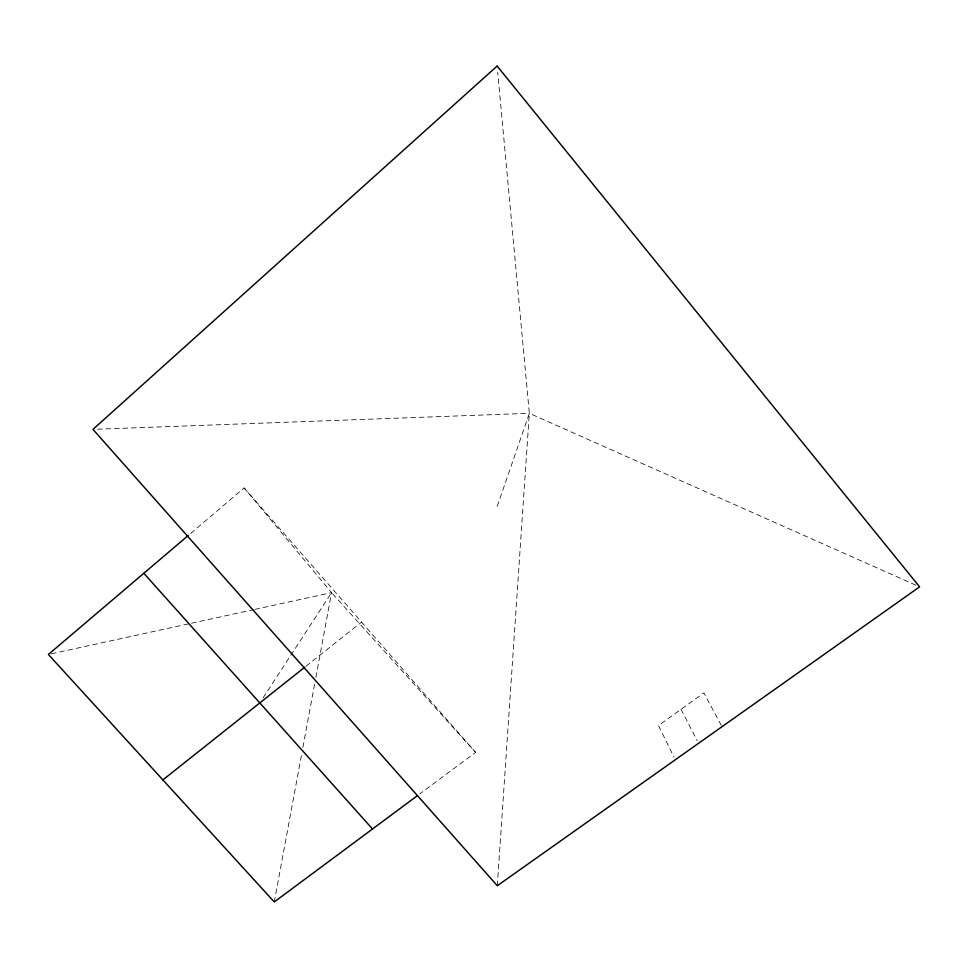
<?xml version="1.0" encoding="UTF-8"?>
<svg xmlns="http://www.w3.org/2000/svg" width="968" height="968" viewBox="0 0 968 968"><rect width="100%" height="100%" fill="white"/><g stroke="black" fill="none" stroke-linecap="round" stroke-linejoin="round"><path stroke-width="0.73" stroke-dasharray="4.84 3.63" d="M497.298 885.744L529.339 413.3L497.685 72.068M274.283 901.946L301.822 753.237M302.923 747.284L314.769 683.347M315.87 677.394L331.576 592.634L244.142 487.945L189.425 534.481M497.225 506.397L529.339 413.3L918.221 586.245M263.054 697.916L331.576 592.634L475.627 752.414L419.834 793.857M305.936 666.274L361.56 622.085M51.352 653.823L189.982 623.549M191.458 623.223L253.41 609.695M254.887 609.38L331.576 592.634M97.502 429.211L529.339 413.3M244.142 487.945L475.627 752.414M721.305 725.407L703.881 692.919L658.482 725.516L673.97 757.158M681.036 709.326L697.202 740.701"/><path stroke-width="1.45" d="M188.288 535.449L48.4 654.465L274.283 901.946L417.402 795.66M162.89 779.905L304.763 667.206M143.833 573.274L372.523 828.983M497.129 66.054L92.976 429.381L497.298 885.744L919.6 586.85L497.129 66.054"/></g></svg>
